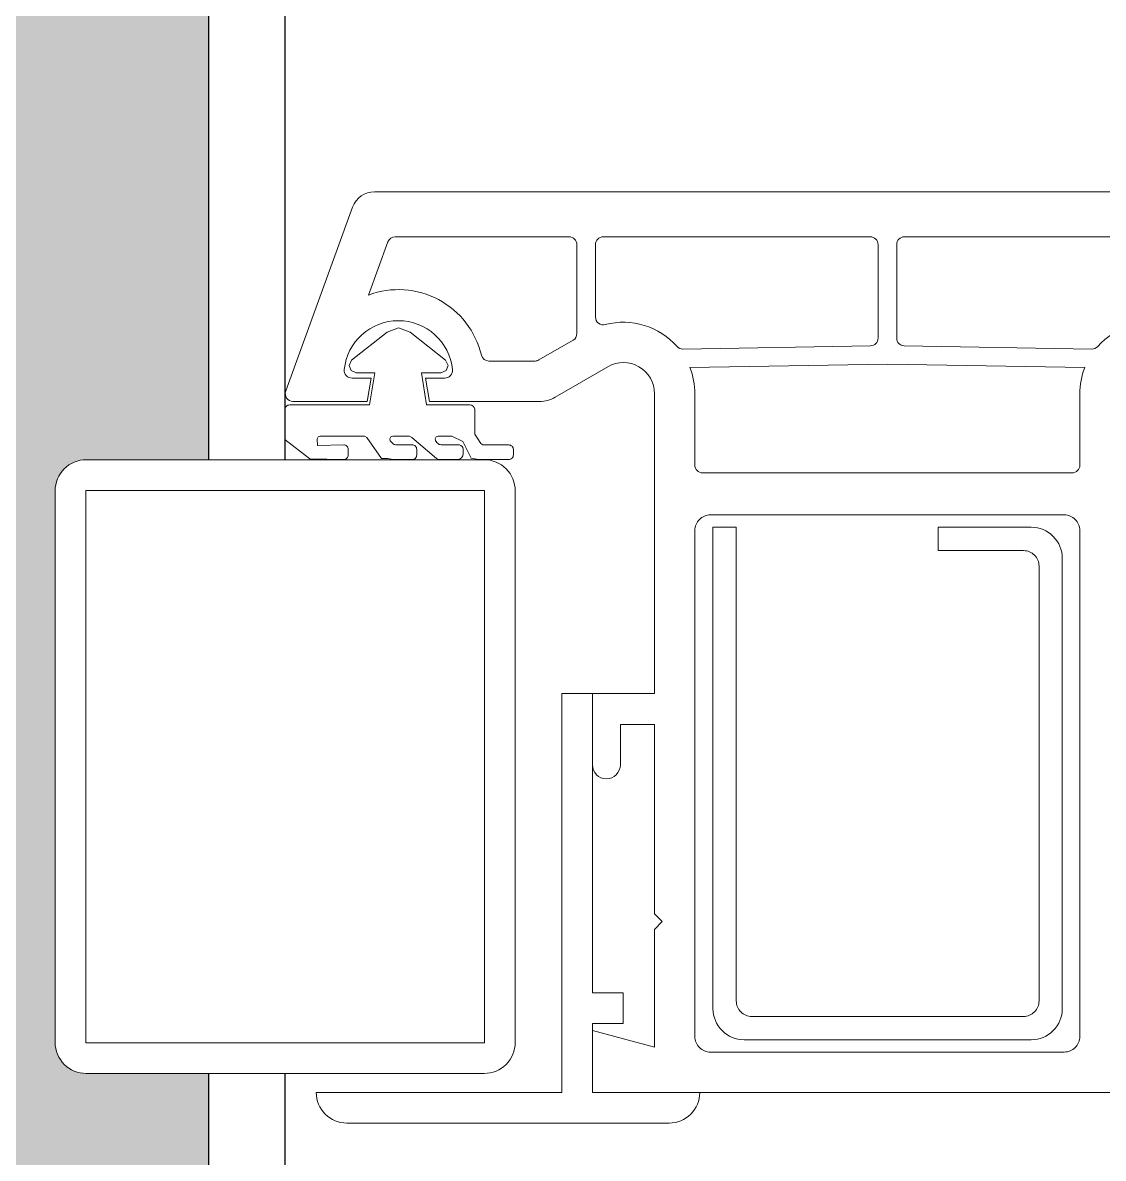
# Model space of a CAD drawing. Header units: millimetres. Extents: x 14753 to 45183, y 5640 to 19518.
# Drawn here: x 41405.1 to 41420.95, y 18257.92 to 18274.57 of the extents above; entities that cross this region are included whole.
import ezdxf

# ---------------------------------------------------------------- set-up
doc = ezdxf.new("R2010")
doc.units = ezdxf.units.MM
doc.linetypes.add('DASHDOT2', pattern=[0.5, 0.25, -0.125, 0, -0.125])
doc.linetypes.add('HIDDEN', pattern=[0.375, 0.25, -0.125])
for name, color, linetype in [('5', 5, 'HIDDEN'), ('SIVA', 8, 'Continuous'), ('tarama', 253, 'Continuous')]:
    doc.layers.add(name, color=color, linetype=linetype)
doc.layers.add('pvc', color=253, linetype='Continuous', lineweight=9)

# ---------------------------------------------------------------- blocks, each defined once
blk = doc.blocks.new('A$C1A495F32')
at = {"layer": 'tarama', "ltscale": 10}
h = blk.add_hatch(dxfattribs=at)
h.set_pattern_fill('DOTS', color=256, scale=0.01, style=0)
h.set_pattern_definition([(0, (0.008342, 3.45), (0.0079375, 0.015875), [0, -0.015875])])
h.paths.add_polyline_path([(2.05, 3.7), (2.03006, 3.7, -0.414214), (2.025, 3.70506), (2.025, 3.79494, -0.414214), (2.03006, 3.8, 0.414214), (2.025, 3.79494, -0.414214), (2.03006, 3.8), (2.03664, 3.8), (2.05, 3.8), (2.05, 4.05), (0.01202, 4.05, 0.003342), (0.00834, 4), (2, 4), (2, 3.5), (0.00834, 3.5, 0.024196), (0.05, 3.13967), (0.05, 3.45), (2.05, 3.45)])
at = {"layer": 'pvc'}
blk.add_lwpolyline([(2.24424, 3.84366), (2.07706, 3.84366, 0.315299), (2.07349, 3.84116), (2.06259, 3.8112, 0.520567), (2.06377, 3.8095), (2.07585, 3.8095), (2.07652, 3.81329), (2.07339, 3.81329, -0.443866), (2.07213, 3.81468, -0.904534), (2.08976, 3.81468, -0.443866), (2.0885, 3.81329), (2.08537, 3.81329), (2.08604, 3.8095), (2.10397, 3.8095, 0.131652), (2.1065, 3.81018), (2.1151, 3.81515, -0.57735), (2.1227, 3.81076), (2.1227, 3.76193), (2.11257, 3.76193), (2.11257, 3.75029, 1), (2.11713, 3.75029), (2.11713, 3.75687), (2.1227, 3.75687), (2.1227, 3.726), (2.12397, 3.72473), (2.1227, 3.72347), (2.1227, 3.7043), (2.11257, 3.70702), (2.11257, 3.6969), (2.20873, 3.6969)], format="xyb", dxfattribs=at)
blk.add_lwpolyline([(2.24424, 3.84366), (2.07706, 3.84366, 0.315299), (2.07349, 3.84116), (2.06259, 3.8112, 0.520567), (2.06377, 3.8095), (2.07585, 3.8095), (2.07652, 3.81329), (2.07339, 3.81329, -0.443866), (2.07213, 3.81468, -0.904534), (2.08976, 3.81468, -0.443866), (2.0885, 3.81329), (2.08537, 3.81329), (2.08604, 3.8095), (2.10397, 3.8095, 0.131652), (2.1065, 3.81018), (2.1151, 3.81515, -0.57735), (2.1227, 3.81076), (2.1227, 3.76193), (2.11257, 3.76193), (2.11257, 3.75029, 1), (2.11713, 3.75029), (2.11713, 3.75687), (2.1227, 3.75687), (2.1227, 3.726), (2.12397, 3.72473), (2.1227, 3.72347), (2.1227, 3.7043), (2.11257, 3.70702), (2.11257, 3.6969), (2.20873, 3.6969)], format="xyb", dxfattribs=at)
blk.add_lwpolyline([(2.24424, 3.84366), (2.07706, 3.84366, 0.315299), (2.07349, 3.84116), (2.06259, 3.8112, 0.520567), (2.06377, 3.8095), (2.07585, 3.8095), (2.07652, 3.81329), (2.07339, 3.81329, -0.443866), (2.07213, 3.81468, -0.904534), (2.08976, 3.81468, -0.443866), (2.0885, 3.81329), (2.08537, 3.81329), (2.08604, 3.8095), (2.10397, 3.8095, 0.131652), (2.1065, 3.81018), (2.1151, 3.81515, -0.57735), (2.1227, 3.81076), (2.1227, 3.76193), (2.11257, 3.76193), (2.11257, 3.75029, 1), (2.11713, 3.75029), (2.11713, 3.75687), (2.1227, 3.75687), (2.1227, 3.726), (2.12397, 3.72473), (2.1227, 3.72347), (2.1227, 3.7043), (2.11257, 3.70702), (2.11257, 3.6969), (2.20873, 3.6969)], format="xyb", dxfattribs=at)
blk.add_lwpolyline([(2.24424, 3.84366), (2.07706, 3.84366, 0.315299), (2.07349, 3.84116), (2.06259, 3.8112, 0.520567), (2.06377, 3.8095), (2.07585, 3.8095), (2.07652, 3.81329), (2.07339, 3.81329, -0.443866), (2.07213, 3.81468, -0.904534), (2.08976, 3.81468, -0.443866), (2.0885, 3.81329), (2.08537, 3.81329), (2.08604, 3.8095), (2.10397, 3.8095, 0.131652), (2.1065, 3.81018), (2.1151, 3.81515, -0.57735), (2.1227, 3.81076), (2.1227, 3.76193), (2.11257, 3.76193), (2.11257, 3.75029, 1), (2.11713, 3.75029), (2.11713, 3.75687), (2.1227, 3.75687), (2.1227, 3.726), (2.12397, 3.72473), (2.1227, 3.72347), (2.1227, 3.7043), (2.11257, 3.70702), (2.11257, 3.6969), (2.20873, 3.6969)], format="xyb", dxfattribs=at)
for points in [[(2.07924, 3.83549), (2.07609, 3.82684, -0.450092), (2.09448, 3.81705, 0.346802), (2.09571, 3.81608), (2.10322, 3.81608, 0.131652), (2.10385, 3.81625), (2.10942, 3.81946, 0.267949), (2.11005, 3.82055), (2.11005, 3.83505, 0.414214), (2.10878, 3.83632), (2.08042, 3.83632, 0.315299)], [(2.11308, 3.82324, 0.491786), (2.11467, 3.82202, -0.283854), (2.12637, 3.81845, 0.220038), (2.12734, 3.81803), (2.15789, 3.81856, 0.409111), (2.15913, 3.81982), (2.15913, 3.83505, 0.414214), (2.15787, 3.83632), (2.11435, 3.83632, 0.414214), (2.11308, 3.83505)], [(2.16341, 3.81856, -0.409111), (2.16217, 3.81982), (2.16217, 3.83505, -0.414214), (2.16343, 3.83632), (2.20695, 3.83632, -0.414214), (2.20822, 3.83505), (2.20822, 3.82324, -0.491786), (2.20663, 3.82202, 0.283854), (2.19493, 3.81845, -0.220037), (2.19396, 3.81803)], [(2.09152, 3.80103, -0.414213), (2.09052, 3.80003), (2.08765, 3.80003, -0.178872), (2.08716, 3.80021), (2.08316, 3.80364), (2.08277, 3.80382), (2.08007, 3.80382), (2.07974, 3.80371), (2.07958, 3.80341), (2.07963, 3.80309), (2.07999, 3.80269, 0.210227), (2.08054, 3.80244), (2.08319, 3.80244, -0.414214), (2.08394, 3.80169), (2.08394, 3.80078, -0.414214), (2.08319, 3.80003), (2.08029, 3.80003, 0.052187), (2.0782, 3.80021), (2.0758, 3.80364), (2.07541, 3.80382), (2.06822, 3.80382), (2.06789, 3.80371), (2.06772, 3.80341), (2.06778, 3.80232), (2.07204, 3.80244, -0.414214), (2.07279, 3.80169), (2.07279, 3.80078, -0.414214), (2.07204, 3.80003), (2.06653, 3.80015), (2.06242, 3.80331), (2.06242, 3.80811, -0.414214), (2.06324, 3.80893), (2.07626, 3.80893), (2.07713, 3.81416), (2.07406, 3.81416), (2.07324, 3.81453), (2.07292, 3.81538), (2.07332, 3.8162), (2.0791, 3.82079), (2.08098, 3.82148), (2.08286, 3.82079), (2.08862, 3.8162), (2.08904, 3.81538), (2.08872, 3.81453), (2.08787, 3.81416), (2.08473, 3.81416), (2.08553, 3.80893), (2.09259, 3.80893, -0.376686), (2.09341, 3.80822), (2.09341, 3.80414), (2.09426, 3.80278, 0.266745), (2.09491, 3.80241), (2.09894, 3.80241, -0.414214), (2.09969, 3.80166), (2.09969, 3.80078, -0.414214), (2.09894, 3.80003), (2.09402, 3.80003, -0.014804), (2.09283, 3.80025), (2.09145, 3.80299), (2.08967, 3.80382), (2.08744, 3.80382), (2.08712, 3.80371), (2.08695, 3.80341), (2.087, 3.80307), (2.08735, 3.80269, 0.210227), (2.0879, 3.80244), (2.0909, 3.80244, -0.315124), (2.09152, 3.80172)], [(2.09152, 3.80103, -0.414213), (2.09052, 3.80003), (2.08765, 3.80003, -0.178872), (2.08716, 3.80021), (2.08316, 3.80364), (2.08277, 3.80382), (2.08007, 3.80382), (2.07974, 3.80371), (2.07958, 3.80341), (2.07963, 3.80309), (2.07999, 3.80269, 0.210227), (2.08054, 3.80244), (2.08319, 3.80244, -0.414214), (2.08394, 3.80169), (2.08394, 3.80078, -0.414214), (2.08319, 3.80003), (2.08029, 3.80003, 0.052187), (2.0782, 3.80021), (2.0758, 3.80364), (2.07541, 3.80382), (2.06822, 3.80382), (2.06789, 3.80371), (2.06772, 3.80341), (2.06778, 3.80232), (2.07204, 3.80244, -0.414214), (2.07279, 3.80169), (2.07279, 3.80078, -0.414214), (2.07204, 3.80003), (2.06653, 3.80015), (2.06242, 3.80331), (2.06242, 3.80811, -0.414214), (2.06324, 3.80893), (2.07626, 3.80893), (2.07713, 3.81416), (2.07406, 3.81416), (2.07324, 3.81453), (2.07292, 3.81538), (2.07332, 3.8162), (2.0791, 3.82079), (2.08098, 3.82148), (2.08286, 3.82079), (2.08862, 3.8162), (2.08904, 3.81538), (2.08872, 3.81453), (2.08787, 3.81416), (2.08473, 3.81416), (2.08553, 3.80893), (2.09259, 3.80893, -0.376686), (2.09341, 3.80822), (2.09341, 3.80414), (2.09426, 3.80278, 0.266745), (2.09491, 3.80241), (2.09894, 3.80241, -0.414214), (2.09969, 3.80166), (2.09969, 3.80078, -0.414214), (2.09894, 3.80003), (2.09402, 3.80003, -0.014804), (2.09283, 3.80025), (2.09145, 3.80299), (2.08967, 3.80382), (2.08744, 3.80382), (2.08712, 3.80371), (2.08695, 3.80341), (2.087, 3.80307), (2.08735, 3.80269, 0.210227), (2.0879, 3.80244), (2.0909, 3.80244, -0.315124), (2.09152, 3.80172)], [(2.09152, 3.80103, -0.414213), (2.09052, 3.80003), (2.08765, 3.80003, -0.178872), (2.08716, 3.80021), (2.08316, 3.80364), (2.08277, 3.80382), (2.08007, 3.80382), (2.07974, 3.80371), (2.07958, 3.80341), (2.07963, 3.80309), (2.07999, 3.80269, 0.210227), (2.08054, 3.80244), (2.08319, 3.80244, -0.414214), (2.08394, 3.80169), (2.08394, 3.80078, -0.414214), (2.08319, 3.80003), (2.08029, 3.80003, 0.052187), (2.0782, 3.80021), (2.0758, 3.80364), (2.07541, 3.80382), (2.06822, 3.80382), (2.06789, 3.80371), (2.06772, 3.80341), (2.06778, 3.80232), (2.07204, 3.80244, -0.414214), (2.07279, 3.80169), (2.07279, 3.80078, -0.414214), (2.07204, 3.80003), (2.06653, 3.80015), (2.06242, 3.80331), (2.06242, 3.80811, -0.414214), (2.06324, 3.80893), (2.07626, 3.80893), (2.07713, 3.81416), (2.07406, 3.81416), (2.07324, 3.81453), (2.07292, 3.81538), (2.07332, 3.8162), (2.0791, 3.82079), (2.08098, 3.82148), (2.08286, 3.82079), (2.08862, 3.8162), (2.08904, 3.81538), (2.08872, 3.81453), (2.08787, 3.81416), (2.08473, 3.81416), (2.08553, 3.80893), (2.09259, 3.80893, -0.376686), (2.09341, 3.80822), (2.09341, 3.80414), (2.09426, 3.80278, 0.266745), (2.09491, 3.80241), (2.09894, 3.80241, -0.414214), (2.09969, 3.80166), (2.09969, 3.80078, -0.414214), (2.09894, 3.80003), (2.09402, 3.80003, -0.014804), (2.09283, 3.80025), (2.09145, 3.80299), (2.08967, 3.80382), (2.08744, 3.80382), (2.08712, 3.80371), (2.08695, 3.80341), (2.087, 3.80307), (2.08735, 3.80269, 0.210227), (2.0879, 3.80244), (2.0909, 3.80244, -0.315124), (2.09152, 3.80172)], [(2.09152, 3.80103, -0.414213), (2.09052, 3.80003), (2.08765, 3.80003, -0.178872), (2.08716, 3.80021), (2.08316, 3.80364), (2.08277, 3.80382), (2.08007, 3.80382), (2.07974, 3.80371), (2.07958, 3.80341), (2.07963, 3.80309), (2.07999, 3.80269, 0.210227), (2.08054, 3.80244), (2.08319, 3.80244, -0.414214), (2.08394, 3.80169), (2.08394, 3.80078, -0.414214), (2.08319, 3.80003), (2.08029, 3.80003, 0.052187), (2.0782, 3.80021), (2.0758, 3.80364), (2.07541, 3.80382), (2.06822, 3.80382), (2.06789, 3.80371), (2.06772, 3.80341), (2.06778, 3.80232), (2.07204, 3.80244, -0.414214), (2.07279, 3.80169), (2.07279, 3.80078, -0.414214), (2.07204, 3.80003), (2.06653, 3.80015), (2.06242, 3.80331), (2.06242, 3.80811, -0.414214), (2.06324, 3.80893), (2.07626, 3.80893), (2.07713, 3.81416), (2.07406, 3.81416), (2.07324, 3.81453), (2.07292, 3.81538), (2.07332, 3.8162), (2.0791, 3.82079), (2.08098, 3.82148), (2.08286, 3.82079), (2.08862, 3.8162), (2.08904, 3.81538), (2.08872, 3.81453), (2.08787, 3.81416), (2.08473, 3.81416), (2.08553, 3.80893), (2.09259, 3.80893, -0.376686), (2.09341, 3.80822), (2.09341, 3.80414), (2.09426, 3.80278, 0.266745), (2.09491, 3.80241), (2.09894, 3.80241, -0.414214), (2.09969, 3.80166), (2.09969, 3.80078, -0.414214), (2.09894, 3.80003), (2.09402, 3.80003, -0.014804), (2.09283, 3.80025), (2.09145, 3.80299), (2.08967, 3.80382), (2.08744, 3.80382), (2.08712, 3.80371), (2.08695, 3.80341), (2.087, 3.80307), (2.08735, 3.80269, 0.210227), (2.0879, 3.80244), (2.0909, 3.80244, -0.315124), (2.09152, 3.80172)], [(2.13054, 3.79786, -0.414214), (2.12927, 3.79912), (2.12927, 3.79912), (2.12927, 3.81076, 0.093612), (2.12847, 3.81501), (2.16065, 3.81557), (2.19283, 3.81501, 0.093612), (2.19203, 3.81076), (2.19203, 3.79912, -0.414213), (2.19076, 3.79786)], [(2.03006, 3.7), (2.09494, 3.7, 0.414214), (2.1, 3.70506), (2.1, 3.79494, 0.414214), (2.09494, 3.8), (2.03664, 3.8), (2.03006, 3.8, 0.414214), (2.025, 3.79494), (2.025, 3.70506, 0.414214)], [(2.03006, 3.7), (2.09494, 3.7, 0.414214), (2.1, 3.70506), (2.1, 3.79494, 0.414214), (2.09494, 3.8), (2.03664, 3.8), (2.03006, 3.8, 0.414214), (2.025, 3.79494), (2.025, 3.70506, 0.414214)], [(2.03006, 3.7), (2.09494, 3.7, 0.414214), (2.1, 3.70506), (2.1, 3.79494, 0.414214), (2.09494, 3.8), (2.03664, 3.8), (2.03006, 3.8, 0.414214), (2.025, 3.79494), (2.025, 3.70506, 0.414214)], [(2.03006, 3.7), (2.09494, 3.7, 0.414214), (2.1, 3.70506), (2.1, 3.79494, 0.414214), (2.09494, 3.8), (2.03664, 3.8), (2.03006, 3.8, 0.414214), (2.025, 3.79494), (2.025, 3.70506, 0.414214)], [(2.09494, 3.705), (2.03006, 3.705, -0.414214), (2.03, 3.70506), (2.03, 3.79494, -0.414214), (2.03006, 3.795), (2.08836, 3.795), (2.09494, 3.795, -0.414214), (2.095, 3.79494), (2.095, 3.70506, -0.414214)], [(2.19202, 3.70601), (2.19202, 3.78848, 0.414214), (2.18949, 3.79101), (2.13181, 3.79101, 0.414214), (2.12927, 3.78848), (2.12927, 3.70601, 0.414214), (2.13181, 3.70348), (2.18949, 3.70348, 0.414214)], [(2.18411, 3.70549), (2.13729, 3.70549, -0.414214), (2.13223, 3.71055), (2.13223, 3.78899), (2.13603, 3.78899), (2.13603, 3.71181, 0.414214), (2.13856, 3.70928), (2.18284, 3.70928, 0.414214), (2.18537, 3.71181), (2.18537, 3.78266, 0.414214), (2.18284, 3.78519), (2.16893, 3.78519), (2.16893, 3.78899), (2.18411, 3.78899, -0.414214), (2.18917, 3.78393), (2.18917, 3.71055, -0.414214)], [(2.12507, 3.6919, 0.414214), (2.13007, 3.6969), (2.11257, 3.6969), (2.11257, 3.70815), (2.11757, 3.70815), (2.11757, 3.71315), (2.11257, 3.71315), (2.11257, 3.7619), (2.10757, 3.7619), (2.10757, 3.6969), (2.06757, 3.6969, 0.414214), (2.07257, 3.6919)], [(2.12507, 3.6919, 0.414214), (2.13007, 3.6969), (2.11257, 3.6969), (2.11257, 3.70815), (2.11757, 3.70815), (2.11757, 3.71315), (2.11257, 3.71315), (2.11257, 3.7619), (2.10757, 3.7619), (2.10757, 3.6969), (2.06757, 3.6969, 0.414214), (2.07257, 3.6919)], [(2.12507, 3.6919, 0.414214), (2.13007, 3.6969), (2.11257, 3.6969), (2.11257, 3.70815), (2.11757, 3.70815), (2.11757, 3.71315), (2.11257, 3.71315), (2.11257, 3.7619), (2.10757, 3.7619), (2.10757, 3.6969), (2.06757, 3.6969, 0.414214), (2.07257, 3.6919)], [(2.12507, 3.6919, 0.414214), (2.13007, 3.6969), (2.11257, 3.6969), (2.11257, 3.70815), (2.11757, 3.70815), (2.11757, 3.71315), (2.11257, 3.71315), (2.11257, 3.7619), (2.10757, 3.7619), (2.10757, 3.6969), (2.06757, 3.6969, 0.414214), (2.07257, 3.6919)]]:
    blk.add_lwpolyline(points, format="xyb", close=True, dxfattribs=at)
at = {"layer": 'SIVA'}
for p, q in [((2.0625, 3.8), (2.0625, 4.0625)), ((2.0625, 3.4375), (2.0625, 3.7))]:
    blk.add_line(p, q, dxfattribs=at)
at = {"layer": 'SIVA', "ltscale": 10}
for points in [[(0.01202, 4.05), (2.05, 4.05), (2.05, 3.8)], [(2.05, 3.7), (2.05, 3.45), (0.05, 3.45), (0.05, 3.13967)]]:
    blk.add_lwpolyline(points, dxfattribs=at)
at = {"layer": 'tarama', "linetype": 'DASHDOT2', "ltscale": 50}
blk.add_circle((3.75, 3.75), 3.75, dxfattribs=at)

msp = doc.modelspace()

# ---------------------------------------------------------------- block references
at = {"layer": '5', "color": 8, "linetype": 'ByBlock', "xscale": 90.00000000014552, "yscale": 90.00000000014552, "zscale": 90.00000000014552}
msp.add_blockref('A$C1A495F32', (41223.326, 17926.161, -574.204), dxfattribs=at)

doc.saveas('drawing.dxf')
